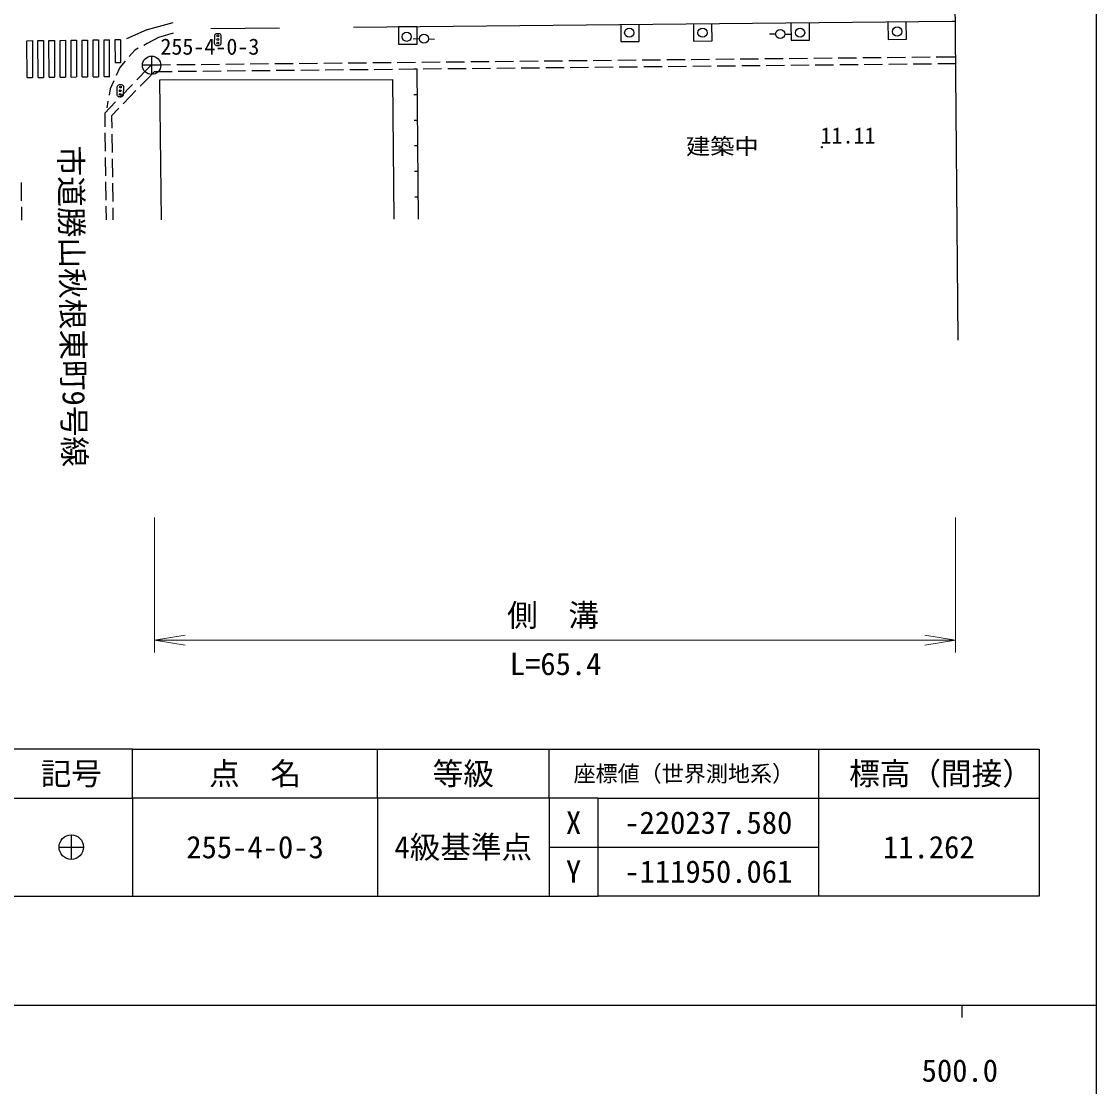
# Model space of a CAD drawing. Units: millimetres at full size, sheet at 1:1000; details may follow other scales. Extents: x 40000 to 680000, y 20000 to 380000.
# Drawn here: x 491246 to 579000, y 198357 to 285322 of the extents above; entities that cross this region are included whole.
import ezdxf
from ezdxf.enums import TextEntityAlignment as Align

# ---------------------------------------------------------------- set-up
doc = ezdxf.new("R2010")
doc.units = ezdxf.units.MM
doc.header["$LTSCALE"] = 1000
for name, color, linetype, lineweight in [('M-BGD', 7, 'Continuous', 25), ('M-BMK-OTRS', 5, 'Continuous', 25), ('M-BMK-SRVR', 3, 'Continuous', 25), ('M-STR-HTXT', 7, 'Continuous', 13), ('M-STR-STRC', 7, 'Continuous', 25), ('M-TTL-BAND', 7, 'Continuous', 25)]:
    doc.layers.add(name, color=color, linetype=linetype, lineweight=lineweight)
doc.layers.add('M-BMK-HTXT', color=7, linetype='Continuous')
doc.styles.add('ＭＳ ゴシック', font='')
doc.styles.get('ＭＳ ゴシック').set_extended_font_data('MS Gothic')

# ---------------------------------------------------------------- blocks, each defined once
blk = doc.blocks.new('open_arrow')
at = {"color": 0, "linetype": 'Continuous', "lineweight": -2}
blk.add_lwpolyline([(7.5, 1.25), (0, 0), (7.5, -1.25)], dxfattribs=at)

msp = doc.modelspace()

# ---------------------------------------------------------------- linework, layer by layer
at = {"layer": 'M-BGD'}
for p, q in [((567221, 285314), (518339, 284843)), ((561975, 285263), (561994, 283862)), ((563484, 283883), (563464, 285284)), ((567454, 285318), (567221, 285314)), ((503640, 284379), (502442, 284002)), ((512313, 284765), (506693, 284721)), ((507104, 284311), (507149, 284335)), ((507149, 284335), (507217, 284346)), ((507217, 284346), (507342, 284343)), ((507342, 284343), (507409, 284329)), ((507409, 284329), (507454, 284303)), ((522034, 284878), (522030, 283482)), ((523536, 284874), (522034, 284878)), ((523532, 283479), (523536, 284874)), ((540181, 285059), (540167, 283697)), ((541659, 283681), (541673, 285043)), ((546093, 285110), (546109, 283718)), ((547622, 283736), (547606, 285128)), ((554059, 285188), (554064, 283803)), ((555574, 283809), (555568, 285194)), ((501509, 283518), (501220, 283368)), ((502442, 284002), (501509, 283518)), ((507013, 283537), (507026, 284162)), ((507021, 283475), (507013, 283537)), ((507045, 283427), (507021, 283475)), ((507026, 284162), (507037, 284225)), ((507037, 284225), (507060, 284267)), ((507060, 284267), (507104, 284311)), ((507454, 284303), (507495, 284260)), ((507501, 283465), (507480, 283420)), ((507495, 284260), (507519, 284212)), ((507513, 283527), (507501, 283465)), ((507526, 284152), (507513, 283527)), ((507519, 284212), (507526, 284152)), ((522030, 283482), (523532, 283479)), ((523724, 283899), (523225, 283867)), ((524472, 283901), (524971, 283870)), ((540167, 283697), (541659, 283681)), ((546109, 283718), (547622, 283736)), ((552806, 284300), (552306, 284297)), ((553556, 284294), (554056, 284285)), ((554064, 283803), (555574, 283809)), ((561994, 283862), (563484, 283883)), ((500487, 282988), (500039, 282461)), ((500776, 283138), (500487, 282988)), ((507085, 283386), (507045, 283427)), ((507129, 283360), (507085, 283386)), ((507196, 283346), (507129, 283360)), ((507321, 283344), (507196, 283346)), ((507389, 283352), (507321, 283344)), ((507434, 283379), (507389, 283352)), ((507480, 283420), (507434, 283379)), ((499715, 282080), (499267, 281553)), ((501849, 281781), (501527, 281449)), ((501849, 281781), (503416, 281797)), ((503915, 281802), (505415, 281817)), ((505915, 281822), (507415, 281837)), ((507915, 281842), (509415, 281857)), ((509915, 281862), (511415, 281878)), ((511915, 281883), (513415, 281898)), ((513915, 281903), (515415, 281918)), ((515915, 281923), (517415, 281938)), ((517915, 281943), (519415, 281958)), ((519915, 281963), (521415, 281979)), ((521915, 281984), (523415, 281999)), ((523914, 282004), (525414, 282019)), ((525914, 282024), (527414, 282039)), ((527914, 282044), (529414, 282059)), ((529914, 282064), (531414, 282080)), ((531914, 282085), (533414, 282100)), ((533914, 282105), (535414, 282120)), ((535914, 282125), (537414, 282140)), ((537914, 282145), (539414, 282160)), ((539914, 282166), (541414, 282181)), ((541914, 282186), (543413, 282201)), ((543913, 282206), (545413, 282221)), ((545913, 282226), (547413, 282241)), ((546040, 281677), (547540, 281693)), ((547913, 282246), (549413, 282262)), ((548040, 281698), (549540, 281713)), ((549913, 282267), (551413, 282282)), ((550040, 281718), (551540, 281733)), ((551913, 282287), (553413, 282302)), ((552040, 281738), (553540, 281753)), ((553913, 282307), (555413, 282322)), ((554040, 281758), (555540, 281773)), ((555913, 282327), (557413, 282342)), ((556040, 281778), (557540, 281794)), ((557913, 282347), (559413, 282363)), ((558040, 281799), (559540, 281814)), ((559913, 282368), (561413, 282383)), ((560040, 281819), (561540, 281834)), ((561913, 282388), (563412, 282403)), ((562040, 281839), (563539, 281854)), ((563912, 282408), (565412, 282423)), ((564039, 281859), (565539, 281874)), ((565912, 282428), (567479, 282444)), ((566039, 281880), (567484, 281894)), ((497994, 280819), (498444, 280825)), ((499267, 281553), (498981, 280921)), ((501527, 281449), (500652, 280545)), ((502098, 281233), (501534, 280651)), ((502098, 281233), (503543, 281248)), ((504043, 281253), (505542, 281268)), ((506042, 281273), (507542, 281288)), ((508042, 281293), (509542, 281309)), ((510042, 281314), (511542, 281329)), ((512042, 281334), (513542, 281349)), ((514042, 281354), (515542, 281369)), ((516042, 281374), (517542, 281389)), ((518042, 281394), (519542, 281410)), ((520042, 281415), (521542, 281430)), ((522042, 281435), (523542, 281450)), ((523510, 281426), (523260, 281424)), ((523510, 281426), (523617, 269176)), ((524041, 281455), (525541, 281470)), ((526041, 281475), (527541, 281490)), ((528041, 281496), (529541, 281511)), ((530041, 281516), (531541, 281531)), ((532041, 281536), (533541, 281551)), ((534041, 281556), (535541, 281571)), ((536041, 281576), (537541, 281592)), ((538041, 281597), (539541, 281612)), ((540041, 281617), (541541, 281632)), ((542041, 281637), (543540, 281652)), ((544040, 281657), (545540, 281672)), ((498776, 280465), (498490, 279834)), ((499053, 279360), (499066, 279985)), ((499066, 279985), (499077, 280047)), ((499077, 280047), (499101, 280089)), ((499101, 280089), (499144, 280134)), ((499144, 280134), (499190, 280158)), ((499190, 280158), (499257, 280169)), ((499257, 280169), (499382, 280166)), ((500304, 280186), (499260, 279109)), ((499382, 280166), (499450, 280152)), ((499450, 280152), (499494, 280126)), ((499494, 280126), (499536, 280083)), ((499536, 280083), (499560, 280035)), ((499566, 279975), (499553, 279350)), ((499560, 280035), (499566, 279975)), ((501534, 280651), (500937, 280034)), ((502541, 280565), (521532, 280598)), ((502662, 269124), (502541, 280565)), ((521532, 280598), (521652, 269171)), ((498490, 279834), (498393, 279299)), ((499062, 279298), (499053, 279360)), ((499086, 279250), (499062, 279298)), ((499125, 279209), (499086, 279250)), ((499170, 279183), (499125, 279209)), ((499237, 279169), (499170, 279183)), ((499362, 279166), (499237, 279169)), ((499429, 279175), (499362, 279166)), ((499475, 279201), (499429, 279175)), ((499521, 279243), (499475, 279201)), ((499542, 279288), (499521, 279243)), ((499553, 279350), (499542, 279288)), ((500589, 279675), (499545, 278598)), ((523529, 279338), (523279, 279336)), ((498912, 278750), (498037, 277846)), ((498303, 278807), (498206, 278271)), ((499197, 278239), (498600, 277622)), ((498037, 277846), (498051, 276729)), ((498600, 277622), (498613, 276618)), ((523547, 277250), (523297, 277248)), ((498058, 276229), (498078, 274729)), ((498619, 276118), (498639, 274618)), ((523565, 275162), (523315, 275160)), ((498084, 274229), (498104, 272729)), ((498646, 274118), (498665, 272618)), ((523583, 273074), (523333, 273072)), ((491259, 270687), (491247, 272187)), ((498111, 272229), (498130, 270730)), ((498672, 272118), (498692, 270618)), ((523601, 270986), (523351, 270984)), ((491271, 269095), (491263, 270187)), ((498137, 270230), (498152, 269113)), ((498698, 270118), (498712, 269114))]:
    msp.add_line(p, q, dxfattribs=at)
for centre, radius in [((522689, 284075), 375), ((540857, 284405), 375), ((546841, 284409), 375), ((553181, 284302), 373), ((554803, 284407), 375), ((562728, 284500), 375), ((507263, 283545), 75), ((507269, 283845), 75), ((507275, 284145), 75), ((524098, 283923), 373), ((499316, 279967), 75), ((499303, 279368), 75), ((499310, 279668), 75), ((556576, 275059), 50), ((556576, 275059), 43.8), ((556576, 275059), 37.5), ((556576, 275059), 31.3), ((556576, 275059), 25), ((556576, 275059), 18.8), ((556576, 275059), 12.5), ((556576, 275059), 6.2)]:
    msp.add_circle(centre, radius, dxfattribs=at)
at = {"layer": 'M-BMK-OTRS'}
msp.add_line((567066, 329792), (567681, 259289), dxfattribs=at)
at = {"layer": 'M-BMK-SRVR'}
for p, q in [((502615, 281745), (501115, 281745)), ((501865, 282495), (501865, 280995)), ((500312, 225906), (490312, 225906)), ((500312, 221906), (500312, 225906)), ((500312, 225906), (520312, 225906)), ((520312, 221906), (520312, 225906)), ((520312, 225906), (534312, 225906)), ((534312, 221906), (534312, 225906)), ((534312, 225906), (556312, 225906)), ((556312, 225906), (556312, 221906)), ((556312, 225906), (574312, 225906)), ((574312, 225906), (574312, 221906)), ((490312, 221906), (500312, 221906)), ((520312, 221906), (500312, 221906)), ((500312, 221906), (500312, 213906)), ((534312, 221906), (520312, 221906)), ((520312, 221906), (520312, 213906)), ((538312, 221906), (534312, 221906)), ((534312, 221906), (534312, 217906)), ((538312, 217906), (538312, 221906)), ((538312, 221906), (556312, 221906)), ((556312, 221906), (556312, 217906)), ((556312, 221906), (574312, 221906)), ((574312, 221906), (574312, 213906)), ((495312, 218906), (495312, 216906)), ((494312, 217906), (496312, 217906)), ((534312, 217906), (538312, 217906)), ((534312, 217906), (534312, 213906)), ((538312, 213906), (538312, 217906)), ((538312, 217906), (556312, 217906)), ((556312, 217906), (556312, 213906)), ((490312, 213906), (500312, 213906)), ((500312, 213906), (520312, 213906)), ((520312, 213906), (534312, 213906)), ((534312, 213906), (538312, 213906)), ((556312, 213906), (538312, 213906)), ((574312, 213906), (556312, 213906))]:
    msp.add_line(p, q, dxfattribs=at)
for centre, radius in [((501865, 281745), 750), ((495312, 217906), 1000)]:
    msp.add_circle(centre, radius, dxfattribs=at)
at = {"layer": 'M-STR-HTXT'}
for p, q in [((502098, 244808), (502098, 233808)), ((567484, 244808), (567484, 233808)), ((502098, 234808), (567484, 234808))]:
    msp.add_line(p, q, dxfattribs=at)
at = {"layer": 'M-STR-STRC'}
for p, q in [((501543, 284679), (503624, 285244)), ((499850, 283920), (501499, 284660)), ((501499, 284660), (501543, 284679)), ((491690, 283750), (492140, 283756)), ((491695, 280744), (491690, 283750)), ((492140, 283756), (492145, 280749)), ((492590, 283761), (493040, 283767)), ((492595, 280754), (492590, 283761)), ((493040, 283767), (493045, 280760)), ((493490, 283772), (493940, 283778)), ((493495, 280765), (493490, 283772)), ((493940, 283778), (493945, 280771)), ((494390, 283783), (494840, 283788)), ((494395, 280776), (494390, 283783)), ((494840, 283788), (494845, 280782)), ((495290, 283794), (495740, 283799)), ((495295, 280787), (495290, 283794)), ((495740, 283799), (495745, 280792)), ((496189, 283805), (496639, 283810)), ((496194, 280798), (496189, 283805)), ((496639, 283810), (496644, 280803)), ((497089, 283816), (497539, 283821)), ((497094, 280809), (497089, 283816)), ((497539, 283821), (497544, 280814)), ((497989, 283826), (498439, 283832)), ((497994, 280819), (497989, 283826)), ((498440, 280825), (498435, 283832)), ((499321, 283833), (498871, 283831)), ((498871, 283831), (498880, 281957)), ((499321, 283833), (499330, 281959)), ((499330, 281959), (498880, 281957)), ((497094, 280809), (497544, 280814)), ((491695, 280744), (492145, 280749)), ((492595, 280754), (493045, 280760)), ((493495, 280765), (493945, 280771)), ((494395, 280776), (494845, 280782)), ((495295, 280787), (495745, 280792)), ((496194, 280798), (496644, 280803))]:
    msp.add_line(p, q, dxfattribs=at)
at = {"layer": 'M-TTL-BAND'}
for p, q in [((579000, 20000), (579000, 370000)), ((40000, 205000), (579000, 205000)), ((568000, 205000), (568000, 204000))]:
    msp.add_line(p, q, dxfattribs=at)

# ---------------------------------------------------------------- block references
at = {"layer": 'M-STR-HTXT', "xscale": 333, "yscale": 333}
msp.add_blockref('open_arrow', (502098, 234808), dxfattribs=at)
at = {"layer": 'M-STR-HTXT', "xscale": 333, "yscale": 333, "rotation": 180}
msp.add_blockref('open_arrow', (567484, 234808), dxfattribs=at)

# ---------------------------------------------------------------- texts
at = {"layer": 'M-BGD', "style": 'ＭＳ ゴシック'}
msp.add_text('11.11', height=1320, dxfattribs=at).set_placement((556474, 274961), align=Align.BOTTOM_LEFT)
at = {"layer": 'M-BGD', "style": 'ＭＳ ゴシック', "width": 1.1}
msp.add_text('建築中', height=1320, dxfattribs=at).set_placement((545486, 274073), align=Align.BOTTOM_LEFT)
at = {"layer": 'M-BMK-HTXT', "style": 'ＭＳ ゴシック'}
msp.add_text('市道勝山秋根東町9号線', height=1833, rotation=270.754, dxfattribs=at).set_placement((493780, 275169), align=Align.BOTTOM_LEFT)
at = {"layer": 'M-BMK-SRVR', "style": 'ＭＳ ゴシック'}
msp.add_text('255-4-0-3', height=1320, dxfattribs=at).set_placement((502583, 282214), align=Align.BOTTOM_LEFT)
for s, height, p in [('記号', 1833, (495312, 223906)), ('点\u3000名', 1833, (510312, 223906)), ('等級', 1833, (527312, 223906)), ('座標値（世界測地系）', 1320, (545312, 223906)), ('標高（間接）', 1833, (566312, 223906)), ('X', 1833, (536312, 219906)), ('-220237.580', 1833, (547312, 219906)), ('255-4-0-3', 1833, (510312, 217906)), ('4級基準点', 1833, (527312, 217906)), ('11.262', 1833, (565312, 217906)), ('Y', 1833, (536312, 215906)), ('-111950.061', 1833, (547312, 215906))]:
    msp.add_text(s, height=height, dxfattribs=at).set_placement(p, align=Align.MIDDLE_CENTER)
at = {"layer": 'M-STR-HTXT', "style": 'ＭＳ ゴシック'}
msp.add_text('側\u3000溝', height=1833, dxfattribs=at).set_placement((534635, 236840), align=Align.MIDDLE_CENTER)
msp.add_text('L=65.4', height=1833, dxfattribs=at).set_placement((534847, 231404), align=Align.BOTTOM_CENTER)
at = {"layer": 'M-TTL-BAND', "style": 'ＭＳ ゴシック'}
msp.add_text('500.0', height=1833, dxfattribs=at).set_placement((567844, 198195), align=Align.BOTTOM_CENTER)

doc.saveas('drawing.dxf')
